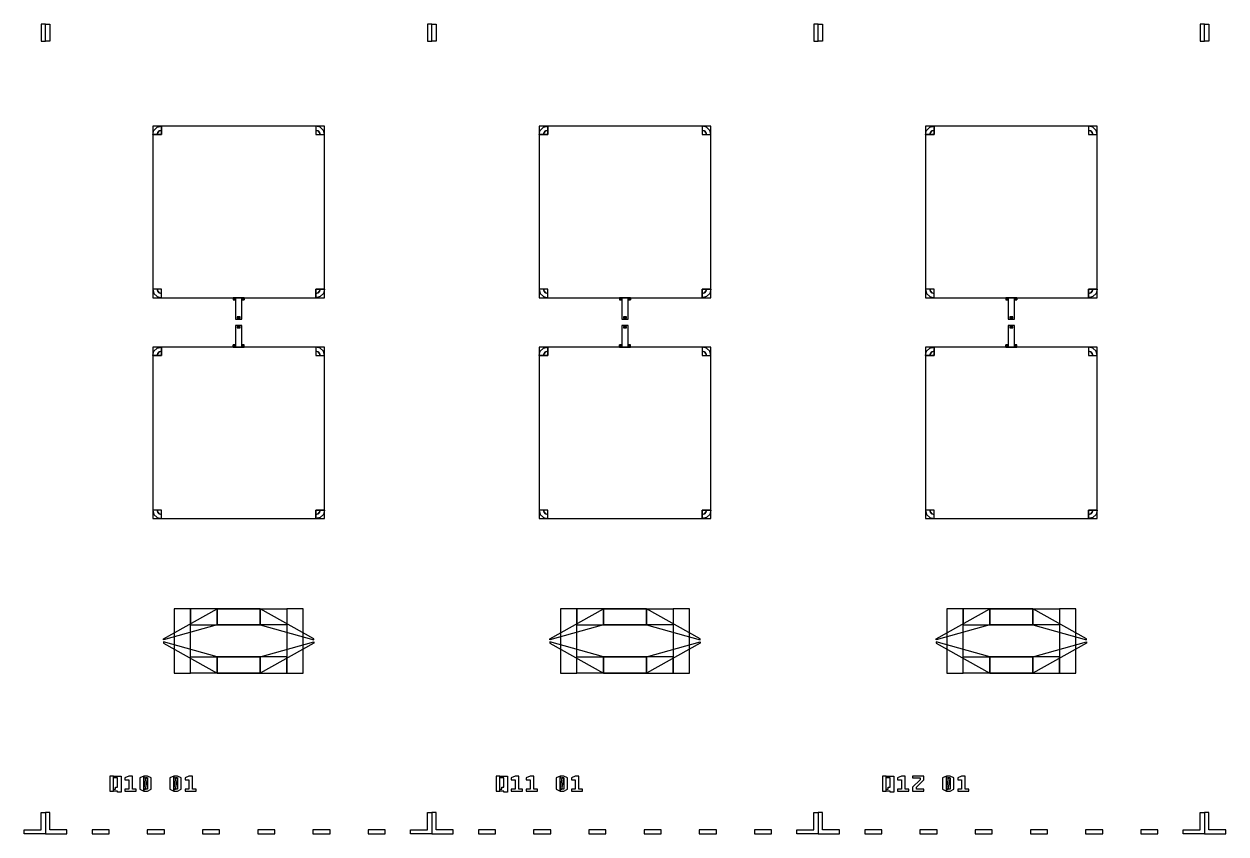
# Model space of a CAD drawing. Extents: x -50899 to 50899, y -48295 to 50898.
# Drawn here: x -11800 to -6200, y -39225 to -35449 of the extents above; entities that cross this region are included whole.
import ezdxf

# ---------------------------------------------------------------- set-up
doc = ezdxf.new("R2010")
doc.units = 0

# ---------------------------------------------------------------- blocks, each defined once
blk = doc.blocks.new('Q9')
for points in [[(1700, 3595.7), (1700, 3675.7), (1680, 3675.7), (1680, 3595.7), (1700, 3595.7)], [(2500, 875), (2250, 805), (2250, 809.8), (2500, 950), (2500, 875)], [(2500, 875), (2250, 805), (2250, 809.8), (2500, 950), (2500, 875)], [(2825, 875), (2500, 875), (2500, 950), (2825, 950), (2825, 875)], [(2825, 875), (2500, 875), (2500, 950), (2825, 950), (2825, 875)], [(2900, 950), (2825, 950), (2825, 650), (2900, 650), (2900, 950)], [(2900, 950), (2825, 950), (2825, 650), (2900, 650), (2900, 950)], [(2500, 725), (2250, 795), (2250, 790.2), (2500, 650), (2500, 725)], [(2500, 725), (2250, 795), (2250, 790.2), (2500, 650), (2500, 725)], [(2825, 725), (2500, 725), (2500, 650), (2825, 650), (2825, 725)], [(2825, 725), (2500, 725), (2500, 650), (2825, 650), (2825, 725)], [(1700, -100), (1600, -100), (1600, -80), (1680, -80), (1680, 0), (1700, 0), (1700, -100)]]:
    blk.add_lwpolyline(points)
blk = doc.blocks.new('Q10')
for points in [[(-100, 3595.7), (-100, 3675.7), (-80, 3675.7), (-80, 3595.7), (-100, 3595.7)], [(1700, 3595.7), (1700, 3675.7), (1680, 3675.7), (1680, 3595.7), (1700, 3595.7)], [(400, 3200), (400, 2400), (1200, 2400), (1200, 3200), (400, 3200)], [(400, 3200), (400, 3160), (440, 3160), (440, 3200), (400, 3200)], [(400, 3160), (405.4, 3180), (420, 3194.6), (440, 3200), (440, 3180), (430, 3177.3), (422.7, 3170), (420, 3160), (400, 3160)], [(1160, 3200), (1160, 3160), (1200, 3160), (1200, 3200), (1160, 3200)], [(1200, 3160), (1194.6, 3180), (1180, 3194.6), (1160, 3200), (1160, 3180), (1170, 3177.3), (1177.3, 3170), (1180, 3160), (1200, 3160)], [(420, 3160), (422.7, 3170), (430, 3177.3), (440, 3180), (440, 3160), (440, 3160), (440, 3160), (440, 3160), (420, 3160)], [(1180, 3160), (1177.3, 3170), (1170, 3177.3), (1160, 3180), (1160, 3160), (1160, 3160), (1160, 3160), (1160, 3160), (1180, 3160)], [(440, 2400), (440, 2440), (400, 2440), (400, 2400), (440, 2400)], [(400, 2440), (405.4, 2420), (420, 2405.4), (440, 2400), (440, 2420), (430, 2422.7), (422.7, 2430), (420, 2440), (400, 2440)], [(420, 2440), (422.7, 2430), (430, 2422.7), (440, 2420), (440, 2440), (440, 2440), (440, 2440), (440, 2440), (420, 2440)], [(1200, 2400), (1200, 2440), (1160, 2440), (1160, 2400), (1200, 2400)], [(1200, 2440), (1194.6, 2420), (1180, 2405.4), (1160, 2400), (1160, 2420), (1170, 2422.7), (1177.3, 2430), (1180, 2440), (1200, 2440)], [(1180, 2440), (1177.3, 2430), (1170, 2422.7), (1160, 2420), (1160, 2440), (1160, 2440), (1160, 2440), (1160, 2440), (1180, 2440)], [(775, 2400), (775, 2390), (785, 2390), (785, 2400), (775, 2400)], [(785, 2390), (783.7, 2395), (780, 2398.7), (775, 2400), (775, 2395), (777.5, 2394.3), (779.3, 2392.5), (780, 2390), (785, 2390)], [(780, 2390), (779.3, 2392.5), (777.5, 2394.3), (775, 2395), (775, 2390), (775, 2390), (775, 2390), (775, 2390), (780, 2390)], [(785, 2400), (785, 2300), (815, 2300), (815, 2400), (785, 2400)], [(815, 2400), (815, 2390), (825, 2390), (825, 2400), (815, 2400)], [(815, 2390), (816.3, 2395), (820, 2398.7), (825, 2400), (825, 2395), (822.5, 2394.3), (820.7, 2392.5), (820, 2390), (815, 2390)], [(820, 2390), (820.7, 2392.5), (822.5, 2394.3), (825, 2395), (825, 2390), (825, 2390), (825, 2390), (825, 2390), (820, 2390)], [(807.5, 2305), (807.5, 2310), (792.5, 2310), (792.5, 2305), (807.5, 2305)], [(802.5, 2300), (802.5, 2305), (797.5, 2305), (797.5, 2300), (802.5, 2300)], [(785, 2270), (785, 2170), (815, 2170), (815, 2270), (785, 2270)], [(792.5, 2265), (792.5, 2260), (807.5, 2260), (807.5, 2265), (792.5, 2265)], [(797.5, 2270), (797.5, 2265), (802.5, 2265), (802.5, 2270), (797.5, 2270)], [(400, 2170), (400, 1370), (1200, 1370), (1200, 2170), (400, 2170)], [(400, 2170), (400, 2130), (440, 2130), (440, 2170), (400, 2170)], [(400, 2130), (405.4, 2150), (420, 2164.6), (440, 2170), (440, 2150), (430, 2147.3), (422.7, 2140), (420, 2130), (400, 2130)], [(420, 2130), (422.7, 2140), (430, 2147.3), (440, 2150), (440, 2130), (440, 2130), (440, 2130), (440, 2130), (420, 2130)], [(785, 2170), (785, 2180), (775, 2180), (775, 2170), (785, 2170)], [(785, 2180), (783.7, 2175), (780, 2171.3), (775, 2170), (775, 2175), (777.5, 2175.7), (779.3, 2177.5), (780, 2180), (785, 2180)], [(780, 2180), (779.3, 2177.5), (777.5, 2175.7), (775, 2175), (775, 2180), (775, 2180), (775, 2180), (775, 2180), (780, 2180)], [(825, 2170), (825, 2180), (815, 2180), (815, 2170), (825, 2170)], [(815, 2180), (816.3, 2175), (820, 2171.3), (825, 2170), (825, 2175), (822.5, 2175.7), (820.7, 2177.5), (820, 2180), (815, 2180)], [(820, 2180), (820.7, 2177.5), (822.5, 2175.7), (825, 2175), (825, 2180), (825, 2180), (825, 2180), (825, 2180), (820, 2180)], [(1160, 2170), (1160, 2130), (1200, 2130), (1200, 2170), (1160, 2170)], [(1200, 2130), (1194.6, 2150), (1180, 2164.6), (1160, 2170), (1160, 2150), (1170, 2147.3), (1177.3, 2140), (1180, 2130), (1200, 2130)], [(1180, 2130), (1177.3, 2140), (1170, 2147.3), (1160, 2150), (1160, 2130), (1160, 2130), (1160, 2130), (1160, 2130), (1180, 2130)], [(440, 1370), (440, 1410), (400, 1410), (400, 1370), (440, 1370)], [(400, 1410), (405.4, 1390), (420, 1375.4), (440, 1370), (440, 1390), (430, 1392.7), (422.7, 1400), (420, 1410), (400, 1410)], [(420, 1410), (422.7, 1400), (430, 1392.7), (440, 1390), (440, 1410), (440, 1410), (440, 1410), (440, 1410), (420, 1410)], [(1200, 1370), (1200, 1410), (1160, 1410), (1160, 1370), (1200, 1370)], [(1200, 1410), (1194.6, 1390), (1180, 1375.4), (1160, 1370), (1160, 1390), (1170, 1392.7), (1177.3, 1400), (1180, 1410), (1200, 1410)], [(1180, 1410), (1177.3, 1400), (1170, 1392.7), (1160, 1390), (1160, 1410), (1160, 1410), (1160, 1410), (1160, 1410), (1180, 1410)], [(2500, 875), (2250, 805), (2250, 809.8), (2500, 950), (2500, 875)], [(2500, 875), (2250, 805), (2250, 809.8), (2500, 950), (2500, 875)], [(2825, 875), (2500, 875), (2500, 950), (2825, 950), (2825, 875)], [(2825, 875), (2500, 875), (2500, 950), (2825, 950), (2825, 875)], [(2900, 950), (2825, 950), (2825, 650), (2900, 650), (2900, 950)], [(2900, 950), (2825, 950), (2825, 650), (2900, 650), (2900, 950)], [(2500, 725), (2250, 795), (2250, 790.2), (2500, 650), (2500, 725)], [(2500, 725), (2250, 795), (2250, 790.2), (2500, 650), (2500, 725)], [(2825, 725), (2500, 725), (2500, 650), (2825, 650), (2825, 725)], [(2825, 725), (2500, 725), (2500, 650), (2825, 650), (2825, 725)], [(200, 100), (217.5, 100), (217.5, 170), (200, 170), (200, 100)], [(217.5, 108.8), (226.2, 108.8), (226.2, 117.5), (235, 117.5), (235, 161.2), (217.5, 161.2), (217.5, 170), (252.5, 170), (252.5, 95.6), (235, 95.6), (235, 100), (217.5, 100), (217.5, 108.8)], [(270, 100), (322.5, 100), (322.5, 108.8), (305, 108.8), (305, 170), (287.5, 170), (270, 161.2), (270, 152.5), (287.5, 152.5), (287.5, 108.8), (270, 108.8), (270, 100), (270, 100)], [(340, 108.8), (357.5, 100), (357.5, 170), (340, 161.2), (340, 108.8)], [(357.5, 100), (375, 100), (392.5, 108.8), (392.5, 161.2), (375, 170), (357.5, 170), (357.5, 161.2), (375, 161.2), (375, 108.8), (357.5, 108.8), (357.5, 100)], [(357.5, 108.8), (366.2, 108.8), (375, 156.9), (375, 161.2), (366.2, 161.2), (357.5, 113.1), (357.5, 108.8)], [(-100, -100), (0, -100), (0, -80), (-80, -80), (-80, 0), (-100, 0), (-100, -100)], [(1700, -100), (1600, -100), (1600, -80), (1680, -80), (1680, 0), (1700, 0), (1700, -100)], [(117.1, -100), (197.1, -100), (197.1, -80), (117.1, -80), (117.1, -100)], [(374.3, -100), (454.3, -100), (454.3, -80), (374.3, -80), (374.3, -100)], [(631.4, -100), (711.4, -100), (711.4, -80), (631.4, -80), (631.4, -100)], [(888.6, -100), (968.6, -100), (968.6, -80), (888.6, -80), (888.6, -100)], [(1145.7, -100), (1225.7, -100), (1225.7, -80), (1145.7, -80), (1145.7, -100)], [(1402.9, -100), (1482.9, -100), (1482.9, -80), (1402.9, -80), (1402.9, -100)]]:
    blk.add_lwpolyline(points)
blk = doc.blocks.new('Q11')
for points in [[(-100, 3595.7), (-100, 3675.7), (-80, 3675.7), (-80, 3595.7), (-100, 3595.7)], [(1700, 3595.7), (1700, 3675.7), (1680, 3675.7), (1680, 3595.7), (1700, 3595.7)], [(400, 3200), (400, 2400), (1200, 2400), (1200, 3200), (400, 3200)], [(400, 3200), (400, 3160), (440, 3160), (440, 3200), (400, 3200)], [(400, 3160), (405.4, 3180), (420, 3194.6), (440, 3200), (440, 3180), (430, 3177.3), (422.7, 3170), (420, 3160), (400, 3160)], [(1160, 3200), (1160, 3160), (1200, 3160), (1200, 3200), (1160, 3200)], [(1200, 3160), (1194.6, 3180), (1180, 3194.6), (1160, 3200), (1160, 3180), (1170, 3177.3), (1177.3, 3170), (1180, 3160), (1200, 3160)], [(420, 3160), (422.7, 3170), (430, 3177.3), (440, 3180), (440, 3160), (440, 3160), (440, 3160), (440, 3160), (420, 3160)], [(1180, 3160), (1177.3, 3170), (1170, 3177.3), (1160, 3180), (1160, 3160), (1160, 3160), (1160, 3160), (1160, 3160), (1180, 3160)], [(440, 2400), (440, 2440), (400, 2440), (400, 2400), (440, 2400)], [(400, 2440), (405.4, 2420), (420, 2405.4), (440, 2400), (440, 2420), (430, 2422.7), (422.7, 2430), (420, 2440), (400, 2440)], [(420, 2440), (422.7, 2430), (430, 2422.7), (440, 2420), (440, 2440), (440, 2440), (440, 2440), (440, 2440), (420, 2440)], [(1200, 2400), (1200, 2440), (1160, 2440), (1160, 2400), (1200, 2400)], [(1200, 2440), (1194.6, 2420), (1180, 2405.4), (1160, 2400), (1160, 2420), (1170, 2422.7), (1177.3, 2430), (1180, 2440), (1200, 2440)], [(1180, 2440), (1177.3, 2430), (1170, 2422.7), (1160, 2420), (1160, 2440), (1160, 2440), (1160, 2440), (1160, 2440), (1180, 2440)], [(775, 2400), (775, 2390), (785, 2390), (785, 2400), (775, 2400)], [(785, 2390), (783.7, 2395), (780, 2398.7), (775, 2400), (775, 2395), (777.5, 2394.3), (779.3, 2392.5), (780, 2390), (785, 2390)], [(780, 2390), (779.3, 2392.5), (777.5, 2394.3), (775, 2395), (775, 2390), (775, 2390), (775, 2390), (775, 2390), (780, 2390)], [(785, 2400), (785, 2300), (815, 2300), (815, 2400), (785, 2400)], [(815, 2400), (815, 2390), (825, 2390), (825, 2400), (815, 2400)], [(815, 2390), (816.3, 2395), (820, 2398.7), (825, 2400), (825, 2395), (822.5, 2394.3), (820.7, 2392.5), (820, 2390), (815, 2390)], [(820, 2390), (820.7, 2392.5), (822.5, 2394.3), (825, 2395), (825, 2390), (825, 2390), (825, 2390), (825, 2390), (820, 2390)], [(807.5, 2305), (807.5, 2310), (792.5, 2310), (792.5, 2305), (807.5, 2305)], [(802.5, 2300), (802.5, 2305), (797.5, 2305), (797.5, 2300), (802.5, 2300)], [(785, 2270), (785, 2170), (815, 2170), (815, 2270), (785, 2270)], [(792.5, 2265), (792.5, 2260), (807.5, 2260), (807.5, 2265), (792.5, 2265)], [(797.5, 2270), (797.5, 2265), (802.5, 2265), (802.5, 2270), (797.5, 2270)], [(400, 2170), (400, 1370), (1200, 1370), (1200, 2170), (400, 2170)], [(400, 2170), (400, 2130), (440, 2130), (440, 2170), (400, 2170)], [(400, 2130), (405.4, 2150), (420, 2164.6), (440, 2170), (440, 2150), (430, 2147.3), (422.7, 2140), (420, 2130), (400, 2130)], [(420, 2130), (422.7, 2140), (430, 2147.3), (440, 2150), (440, 2130), (440, 2130), (440, 2130), (440, 2130), (420, 2130)], [(785, 2170), (785, 2180), (775, 2180), (775, 2170), (785, 2170)], [(785, 2180), (783.7, 2175), (780, 2171.3), (775, 2170), (775, 2175), (777.5, 2175.7), (779.3, 2177.5), (780, 2180), (785, 2180)], [(780, 2180), (779.3, 2177.5), (777.5, 2175.7), (775, 2175), (775, 2180), (775, 2180), (775, 2180), (775, 2180), (780, 2180)], [(825, 2170), (825, 2180), (815, 2180), (815, 2170), (825, 2170)], [(815, 2180), (816.3, 2175), (820, 2171.3), (825, 2170), (825, 2175), (822.5, 2175.7), (820.7, 2177.5), (820, 2180), (815, 2180)], [(820, 2180), (820.7, 2177.5), (822.5, 2175.7), (825, 2175), (825, 2180), (825, 2180), (825, 2180), (825, 2180), (820, 2180)], [(1160, 2170), (1160, 2130), (1200, 2130), (1200, 2170), (1160, 2170)], [(1200, 2130), (1194.6, 2150), (1180, 2164.6), (1160, 2170), (1160, 2150), (1170, 2147.3), (1177.3, 2140), (1180, 2130), (1200, 2130)], [(1180, 2130), (1177.3, 2140), (1170, 2147.3), (1160, 2150), (1160, 2130), (1160, 2130), (1160, 2130), (1160, 2130), (1180, 2130)], [(440, 1370), (440, 1410), (400, 1410), (400, 1370), (440, 1370)], [(400, 1410), (405.4, 1390), (420, 1375.4), (440, 1370), (440, 1390), (430, 1392.7), (422.7, 1400), (420, 1410), (400, 1410)], [(420, 1410), (422.7, 1400), (430, 1392.7), (440, 1390), (440, 1410), (440, 1410), (440, 1410), (440, 1410), (420, 1410)], [(1200, 1370), (1200, 1410), (1160, 1410), (1160, 1370), (1200, 1370)], [(1200, 1410), (1194.6, 1390), (1180, 1375.4), (1160, 1370), (1160, 1390), (1170, 1392.7), (1177.3, 1400), (1180, 1410), (1200, 1410)], [(1180, 1410), (1177.3, 1400), (1170, 1392.7), (1160, 1390), (1160, 1410), (1160, 1410), (1160, 1410), (1160, 1410), (1180, 1410)], [(-1300, 650), (-1225, 650), (-1225, 950), (-1300, 950), (-1300, 650)], [(-1300, 650), (-1225, 650), (-1225, 950), (-1300, 950), (-1300, 650)], [(-1225, 875), (-900, 875), (-900, 950), (-1225, 950), (-1225, 875)], [(-1225, 875), (-900, 875), (-900, 950), (-1225, 950), (-1225, 875)], [(-900, 875), (-650, 805), (-650, 809.8), (-900, 950), (-900, 875)], [(-900, 875), (-650, 805), (-650, 809.8), (-900, 950), (-900, 875)], [(2500, 875), (2250, 805), (2250, 809.8), (2500, 950), (2500, 875)], [(2500, 875), (2250, 805), (2250, 809.8), (2500, 950), (2500, 875)], [(2825, 875), (2500, 875), (2500, 950), (2825, 950), (2825, 875)], [(2825, 875), (2500, 875), (2500, 950), (2825, 950), (2825, 875)], [(2900, 950), (2825, 950), (2825, 650), (2900, 650), (2900, 950)], [(2900, 950), (2825, 950), (2825, 650), (2900, 650), (2900, 950)], [(-900, 725), (-650, 795), (-650, 790.2), (-900, 650), (-900, 725)], [(-900, 725), (-650, 795), (-650, 790.2), (-900, 650), (-900, 725)], [(2500, 725), (2250, 795), (2250, 790.2), (2500, 650), (2500, 725)], [(2500, 725), (2250, 795), (2250, 790.2), (2500, 650), (2500, 725)], [(-1225, 725), (-900, 725), (-900, 650), (-1225, 650), (-1225, 725)], [(-1225, 725), (-900, 725), (-900, 650), (-1225, 650), (-1225, 725)], [(2825, 725), (2500, 725), (2500, 650), (2825, 650), (2825, 725)], [(2825, 725), (2500, 725), (2500, 650), (2825, 650), (2825, 725)], [(200, 100), (217.5, 100), (217.5, 170), (200, 170), (200, 100)], [(217.5, 108.8), (226.2, 108.8), (226.2, 117.5), (235, 117.5), (235, 161.2), (217.5, 161.2), (217.5, 170), (252.5, 170), (252.5, 95.6), (235, 95.6), (235, 100), (217.5, 100), (217.5, 108.8)], [(270, 100), (322.5, 100), (322.5, 108.8), (305, 108.8), (305, 170), (287.5, 170), (270, 161.2), (270, 152.5), (287.5, 152.5), (287.5, 108.8), (270, 108.8), (270, 100), (270, 100)], [(340, 100), (392.5, 100), (392.5, 108.8), (375, 108.8), (375, 170), (357.5, 170), (340, 161.2), (340, 152.5), (357.5, 152.5), (357.5, 108.8), (340, 108.8), (340, 100), (340, 100)], [(-100, -100), (0, -100), (0, -80), (-80, -80), (-80, 0), (-100, 0), (-100, -100)], [(1700, -100), (1600, -100), (1600, -80), (1680, -80), (1680, 0), (1700, 0), (1700, -100)], [(117.1, -100), (197.1, -100), (197.1, -80), (117.1, -80), (117.1, -100)], [(374.3, -100), (454.3, -100), (454.3, -80), (374.3, -80), (374.3, -100)], [(631.4, -100), (711.4, -100), (711.4, -80), (631.4, -80), (631.4, -100)], [(888.6, -100), (968.6, -100), (968.6, -80), (888.6, -80), (888.6, -100)], [(1145.7, -100), (1225.7, -100), (1225.7, -80), (1145.7, -80), (1145.7, -100)], [(1402.9, -100), (1482.9, -100), (1482.9, -80), (1402.9, -80), (1402.9, -100)]]:
    blk.add_lwpolyline(points)
blk = doc.blocks.new('Q12')
for points in [[(-100, 3595.7), (-100, 3675.7), (-80, 3675.7), (-80, 3595.7), (-100, 3595.7)], [(1700, 3595.7), (1700, 3675.7), (1680, 3675.7), (1680, 3595.7), (1700, 3595.7)], [(400, 3200), (400, 2400), (1200, 2400), (1200, 3200), (400, 3200)], [(400, 3200), (400, 3160), (440, 3160), (440, 3200), (400, 3200)], [(400, 3160), (405.4, 3180), (420, 3194.6), (440, 3200), (440, 3180), (430, 3177.3), (422.7, 3170), (420, 3160), (400, 3160)], [(1160, 3200), (1160, 3160), (1200, 3160), (1200, 3200), (1160, 3200)], [(1200, 3160), (1194.6, 3180), (1180, 3194.6), (1160, 3200), (1160, 3180), (1170, 3177.3), (1177.3, 3170), (1180, 3160), (1200, 3160)], [(420, 3160), (422.7, 3170), (430, 3177.3), (440, 3180), (440, 3160), (440, 3160), (440, 3160), (440, 3160), (420, 3160)], [(1180, 3160), (1177.3, 3170), (1170, 3177.3), (1160, 3180), (1160, 3160), (1160, 3160), (1160, 3160), (1160, 3160), (1180, 3160)], [(440, 2400), (440, 2440), (400, 2440), (400, 2400), (440, 2400)], [(400, 2440), (405.4, 2420), (420, 2405.4), (440, 2400), (440, 2420), (430, 2422.7), (422.7, 2430), (420, 2440), (400, 2440)], [(420, 2440), (422.7, 2430), (430, 2422.7), (440, 2420), (440, 2440), (440, 2440), (440, 2440), (440, 2440), (420, 2440)], [(1200, 2400), (1200, 2440), (1160, 2440), (1160, 2400), (1200, 2400)], [(1200, 2440), (1194.6, 2420), (1180, 2405.4), (1160, 2400), (1160, 2420), (1170, 2422.7), (1177.3, 2430), (1180, 2440), (1200, 2440)], [(1180, 2440), (1177.3, 2430), (1170, 2422.7), (1160, 2420), (1160, 2440), (1160, 2440), (1160, 2440), (1160, 2440), (1180, 2440)], [(775, 2400), (775, 2390), (785, 2390), (785, 2400), (775, 2400)], [(785, 2390), (783.7, 2395), (780, 2398.7), (775, 2400), (775, 2395), (777.5, 2394.3), (779.3, 2392.5), (780, 2390), (785, 2390)], [(780, 2390), (779.3, 2392.5), (777.5, 2394.3), (775, 2395), (775, 2390), (775, 2390), (775, 2390), (775, 2390), (780, 2390)], [(785, 2400), (785, 2300), (815, 2300), (815, 2400), (785, 2400)], [(815, 2400), (815, 2390), (825, 2390), (825, 2400), (815, 2400)], [(815, 2390), (816.3, 2395), (820, 2398.7), (825, 2400), (825, 2395), (822.5, 2394.3), (820.7, 2392.5), (820, 2390), (815, 2390)], [(820, 2390), (820.7, 2392.5), (822.5, 2394.3), (825, 2395), (825, 2390), (825, 2390), (825, 2390), (825, 2390), (820, 2390)], [(807.5, 2305), (807.5, 2310), (792.5, 2310), (792.5, 2305), (807.5, 2305)], [(802.5, 2300), (802.5, 2305), (797.5, 2305), (797.5, 2300), (802.5, 2300)], [(785, 2270), (785, 2170), (815, 2170), (815, 2270), (785, 2270)], [(792.5, 2265), (792.5, 2260), (807.5, 2260), (807.5, 2265), (792.5, 2265)], [(797.5, 2270), (797.5, 2265), (802.5, 2265), (802.5, 2270), (797.5, 2270)], [(400, 2170), (400, 1370), (1200, 1370), (1200, 2170), (400, 2170)], [(400, 2170), (400, 2130), (440, 2130), (440, 2170), (400, 2170)], [(400, 2130), (405.4, 2150), (420, 2164.6), (440, 2170), (440, 2150), (430, 2147.3), (422.7, 2140), (420, 2130), (400, 2130)], [(420, 2130), (422.7, 2140), (430, 2147.3), (440, 2150), (440, 2130), (440, 2130), (440, 2130), (440, 2130), (420, 2130)], [(785, 2170), (785, 2180), (775, 2180), (775, 2170), (785, 2170)], [(785, 2180), (783.7, 2175), (780, 2171.3), (775, 2170), (775, 2175), (777.5, 2175.7), (779.3, 2177.5), (780, 2180), (785, 2180)], [(780, 2180), (779.3, 2177.5), (777.5, 2175.7), (775, 2175), (775, 2180), (775, 2180), (775, 2180), (775, 2180), (780, 2180)], [(825, 2170), (825, 2180), (815, 2180), (815, 2170), (825, 2170)], [(815, 2180), (816.3, 2175), (820, 2171.3), (825, 2170), (825, 2175), (822.5, 2175.7), (820.7, 2177.5), (820, 2180), (815, 2180)], [(820, 2180), (820.7, 2177.5), (822.5, 2175.7), (825, 2175), (825, 2180), (825, 2180), (825, 2180), (825, 2180), (820, 2180)], [(1160, 2170), (1160, 2130), (1200, 2130), (1200, 2170), (1160, 2170)], [(1200, 2130), (1194.6, 2150), (1180, 2164.6), (1160, 2170), (1160, 2150), (1170, 2147.3), (1177.3, 2140), (1180, 2130), (1200, 2130)], [(1180, 2130), (1177.3, 2140), (1170, 2147.3), (1160, 2150), (1160, 2130), (1160, 2130), (1160, 2130), (1160, 2130), (1180, 2130)], [(440, 1370), (440, 1410), (400, 1410), (400, 1370), (440, 1370)], [(400, 1410), (405.4, 1390), (420, 1375.4), (440, 1370), (440, 1390), (430, 1392.7), (422.7, 1400), (420, 1410), (400, 1410)], [(420, 1410), (422.7, 1400), (430, 1392.7), (440, 1390), (440, 1410), (440, 1410), (440, 1410), (440, 1410), (420, 1410)], [(1200, 1370), (1200, 1410), (1160, 1410), (1160, 1370), (1200, 1370)], [(1200, 1410), (1194.6, 1390), (1180, 1375.4), (1160, 1370), (1160, 1390), (1170, 1392.7), (1177.3, 1400), (1180, 1410), (1200, 1410)], [(1180, 1410), (1177.3, 1400), (1170, 1392.7), (1160, 1390), (1160, 1410), (1160, 1410), (1160, 1410), (1160, 1410), (1180, 1410)], [(-1300, 650), (-1225, 650), (-1225, 950), (-1300, 950), (-1300, 650)], [(-1300, 650), (-1225, 650), (-1225, 950), (-1300, 950), (-1300, 650)], [(-1225, 875), (-900, 875), (-900, 950), (-1225, 950), (-1225, 875)], [(-1225, 875), (-900, 875), (-900, 950), (-1225, 950), (-1225, 875)], [(-900, 875), (-650, 805), (-650, 809.8), (-900, 950), (-900, 875)], [(-900, 875), (-650, 805), (-650, 809.8), (-900, 950), (-900, 875)], [(-900, 725), (-650, 795), (-650, 790.2), (-900, 650), (-900, 725)], [(-900, 725), (-650, 795), (-650, 790.2), (-900, 650), (-900, 725)], [(-1225, 725), (-900, 725), (-900, 650), (-1225, 650), (-1225, 725)], [(-1225, 725), (-900, 725), (-900, 650), (-1225, 650), (-1225, 725)], [(200, 100), (217.5, 100), (217.5, 170), (200, 170), (200, 100)], [(217.5, 108.8), (226.2, 108.8), (226.2, 117.5), (235, 117.5), (235, 161.2), (217.5, 161.2), (217.5, 170), (252.5, 170), (252.5, 95.6), (235, 95.6), (235, 100), (217.5, 100), (217.5, 108.8)], [(270, 100), (322.5, 100), (322.5, 108.8), (305, 108.8), (305, 170), (287.5, 170), (270, 161.2), (270, 152.5), (287.5, 152.5), (287.5, 108.8), (270, 108.8), (270, 100), (270, 100)], [(340, 100), (392.5, 100), (392.5, 108.8), (357.5, 108.8), (357.5, 117.5), (392.5, 152.5), (392.5, 170), (340, 170), (340, 161.2), (375, 161.2), (375, 152.5), (340, 117.5), (340, 100), (340, 100)], [(-100, -100), (0, -100), (0, -80), (-80, -80), (-80, 0), (-100, 0), (-100, -100)], [(1700, -100), (1600, -100), (1600, -80), (1680, -80), (1680, 0), (1700, 0), (1700, -100)], [(117.1, -100), (197.1, -100), (197.1, -80), (117.1, -80), (117.1, -100)], [(374.3, -100), (454.3, -100), (454.3, -80), (374.3, -80), (374.3, -100)], [(631.4, -100), (711.4, -100), (711.4, -80), (631.4, -80), (631.4, -100)], [(888.6, -100), (968.6, -100), (968.6, -80), (888.6, -80), (888.6, -100)], [(1145.7, -100), (1225.7, -100), (1225.7, -80), (1145.7, -80), (1145.7, -100)], [(1402.9, -100), (1482.9, -100), (1482.9, -80), (1402.9, -80), (1402.9, -100)]]:
    blk.add_lwpolyline(points)
blk = doc.blocks.new('Q13')
for points in [[(-100, 3595.7), (-100, 3675.7), (-80, 3675.7), (-80, 3595.7), (-100, 3595.7)], [(-1300, 650), (-1225, 650), (-1225, 950), (-1300, 950), (-1300, 650)], [(-1300, 650), (-1225, 650), (-1225, 950), (-1300, 950), (-1300, 650)], [(-1225, 875), (-900, 875), (-900, 950), (-1225, 950), (-1225, 875)], [(-1225, 875), (-900, 875), (-900, 950), (-1225, 950), (-1225, 875)], [(-900, 875), (-650, 805), (-650, 809.8), (-900, 950), (-900, 875)], [(-900, 875), (-650, 805), (-650, 809.8), (-900, 950), (-900, 875)], [(-900, 725), (-650, 795), (-650, 790.2), (-900, 650), (-900, 725)], [(-900, 725), (-650, 795), (-650, 790.2), (-900, 650), (-900, 725)], [(-1225, 725), (-900, 725), (-900, 650), (-1225, 650), (-1225, 725)], [(-1225, 725), (-900, 725), (-900, 650), (-1225, 650), (-1225, 725)], [(-100, -100), (0, -100), (0, -80), (-80, -80), (-80, 0), (-100, 0), (-100, -100)]]:
    blk.add_lwpolyline(points)

msp = doc.modelspace()

# ---------------------------------------------------------------- linework, layer by layer
for points in [[(-11400, -39025), (-11382.5, -39025), (-11382.5, -38955), (-11400, -38955), (-11400, -39025)], [(-11382.5, -39016.2), (-11373.8, -39016.2), (-11373.8, -39007.5), (-11365, -39007.5), (-11365, -38963.8), (-11382.5, -38963.8), (-11382.5, -38955), (-11347.5, -38955), (-11347.5, -39029.4), (-11365, -39029.4), (-11365, -39025), (-11382.5, -39025), (-11382.5, -39016.2)], [(-11330, -39025), (-11277.5, -39025), (-11277.5, -39016.2), (-11295, -39016.2), (-11295, -38955), (-11312.5, -38955), (-11330, -38963.8), (-11330, -38972.5), (-11312.5, -38972.5), (-11312.5, -39016.2), (-11330, -39016.2), (-11330, -39025), (-11330, -39025)], [(-11260, -39016.2), (-11242.5, -39025), (-11242.5, -38955), (-11260, -38963.8), (-11260, -39016.2)], [(-11242.5, -39025), (-11225, -39025), (-11207.5, -39016.2), (-11207.5, -38963.8), (-11225, -38955), (-11242.5, -38955), (-11242.5, -38963.8), (-11225, -38963.8), (-11225, -39016.2), (-11242.5, -39016.2), (-11242.5, -39025)], [(-11242.5, -39016.2), (-11233.8, -39016.2), (-11225, -38968.1), (-11225, -38963.8), (-11233.8, -38963.8), (-11242.5, -39011.9), (-11242.5, -39016.2)], [(-11120, -39016.2), (-11102.5, -39025), (-11102.5, -38955), (-11120, -38963.8), (-11120, -39016.2)], [(-11102.5, -39025), (-11085, -39025), (-11067.5, -39016.2), (-11067.5, -38963.8), (-11085, -38955), (-11102.5, -38955), (-11102.5, -38963.8), (-11085, -38963.8), (-11085, -39016.2), (-11102.5, -39016.2), (-11102.5, -39025)], [(-11102.5, -39016.2), (-11093.8, -39016.2), (-11085, -38968.1), (-11085, -38963.8), (-11093.8, -38963.8), (-11102.5, -39011.9), (-11102.5, -39016.2)], [(-11050, -39025), (-10997.5, -39025), (-10997.5, -39016.2), (-11015, -39016.2), (-11015, -38955), (-11032.5, -38955), (-11050, -38963.8), (-11050, -38972.5), (-11032.5, -38972.5), (-11032.5, -39016.2), (-11050, -39016.2), (-11050, -39025), (-11050, -39025)], [(-9600, -39025), (-9582.5, -39025), (-9582.5, -38955), (-9600, -38955), (-9600, -39025)], [(-9582.5, -39016.2), (-9573.8, -39016.2), (-9573.8, -39007.5), (-9565, -39007.5), (-9565, -38963.8), (-9582.5, -38963.8), (-9582.5, -38955), (-9547.5, -38955), (-9547.5, -39029.4), (-9565, -39029.4), (-9565, -39025), (-9582.5, -39025), (-9582.5, -39016.2)], [(-9530, -39025), (-9477.5, -39025), (-9477.5, -39016.2), (-9495, -39016.2), (-9495, -38955), (-9512.5, -38955), (-9530, -38963.8), (-9530, -38972.5), (-9512.5, -38972.5), (-9512.5, -39016.2), (-9530, -39016.2), (-9530, -39025), (-9530, -39025)], [(-9460, -39025), (-9407.5, -39025), (-9407.5, -39016.2), (-9425, -39016.2), (-9425, -38955), (-9442.5, -38955), (-9460, -38963.8), (-9460, -38972.5), (-9442.5, -38972.5), (-9442.5, -39016.2), (-9460, -39016.2), (-9460, -39025), (-9460, -39025)], [(-9320, -39016.2), (-9302.5, -39025), (-9302.5, -38955), (-9320, -38963.8), (-9320, -39016.2)], [(-9302.5, -39025), (-9285, -39025), (-9267.5, -39016.2), (-9267.5, -38963.8), (-9285, -38955), (-9302.5, -38955), (-9302.5, -38963.8), (-9285, -38963.8), (-9285, -39016.2), (-9302.5, -39016.2), (-9302.5, -39025)], [(-9302.5, -39016.2), (-9293.8, -39016.2), (-9285, -38968.1), (-9285, -38963.8), (-9293.8, -38963.8), (-9302.5, -39011.9), (-9302.5, -39016.2)], [(-9250, -39025), (-9197.5, -39025), (-9197.5, -39016.2), (-9215, -39016.2), (-9215, -38955), (-9232.5, -38955), (-9250, -38963.8), (-9250, -38972.5), (-9232.5, -38972.5), (-9232.5, -39016.2), (-9250, -39016.2), (-9250, -39025), (-9250, -39025)], [(-7800, -39025), (-7782.5, -39025), (-7782.5, -38955), (-7800, -38955), (-7800, -39025)], [(-7782.5, -39016.2), (-7773.8, -39016.2), (-7773.8, -39007.5), (-7765, -39007.5), (-7765, -38963.8), (-7782.5, -38963.8), (-7782.5, -38955), (-7747.5, -38955), (-7747.5, -39029.4), (-7765, -39029.4), (-7765, -39025), (-7782.5, -39025), (-7782.5, -39016.2)], [(-7730, -39025), (-7677.5, -39025), (-7677.5, -39016.2), (-7695, -39016.2), (-7695, -38955), (-7712.5, -38955), (-7730, -38963.8), (-7730, -38972.5), (-7712.5, -38972.5), (-7712.5, -39016.2), (-7730, -39016.2), (-7730, -39025), (-7730, -39025)], [(-7660, -39025), (-7607.5, -39025), (-7607.5, -39016.2), (-7642.5, -39016.2), (-7642.5, -39007.5), (-7607.5, -38972.5), (-7607.5, -38955), (-7660, -38955), (-7660, -38963.8), (-7625, -38963.8), (-7625, -38972.5), (-7660, -39007.5), (-7660, -39025), (-7660, -39025)], [(-7520, -39016.2), (-7502.5, -39025), (-7502.5, -38955), (-7520, -38963.8), (-7520, -39016.2)], [(-7502.5, -39025), (-7485, -39025), (-7467.5, -39016.2), (-7467.5, -38963.8), (-7485, -38955), (-7502.5, -38955), (-7502.5, -38963.8), (-7485, -38963.8), (-7485, -39016.2), (-7502.5, -39016.2), (-7502.5, -39025)], [(-7502.5, -39016.2), (-7493.8, -39016.2), (-7485, -38968.1), (-7485, -38963.8), (-7493.8, -38963.8), (-7502.5, -39011.9), (-7502.5, -39016.2)], [(-7450, -39025), (-7397.5, -39025), (-7397.5, -39016.2), (-7415, -39016.2), (-7415, -38955), (-7432.5, -38955), (-7450, -38963.8), (-7450, -38972.5), (-7432.5, -38972.5), (-7432.5, -39016.2), (-7450, -39016.2), (-7450, -39025), (-7450, -39025)]]:
    msp.add_lwpolyline(points)

# ---------------------------------------------------------------- block references
for name, p in [('Q9', (-13400, -39125)), ('Q10', (-11600, -39125)), ('Q11', (-9800, -39125)), ('Q12', (-8000, -39125)), ('Q13', (-6200, -39125))]:
    msp.add_blockref(name, p)

doc.saveas('drawing.dxf')
